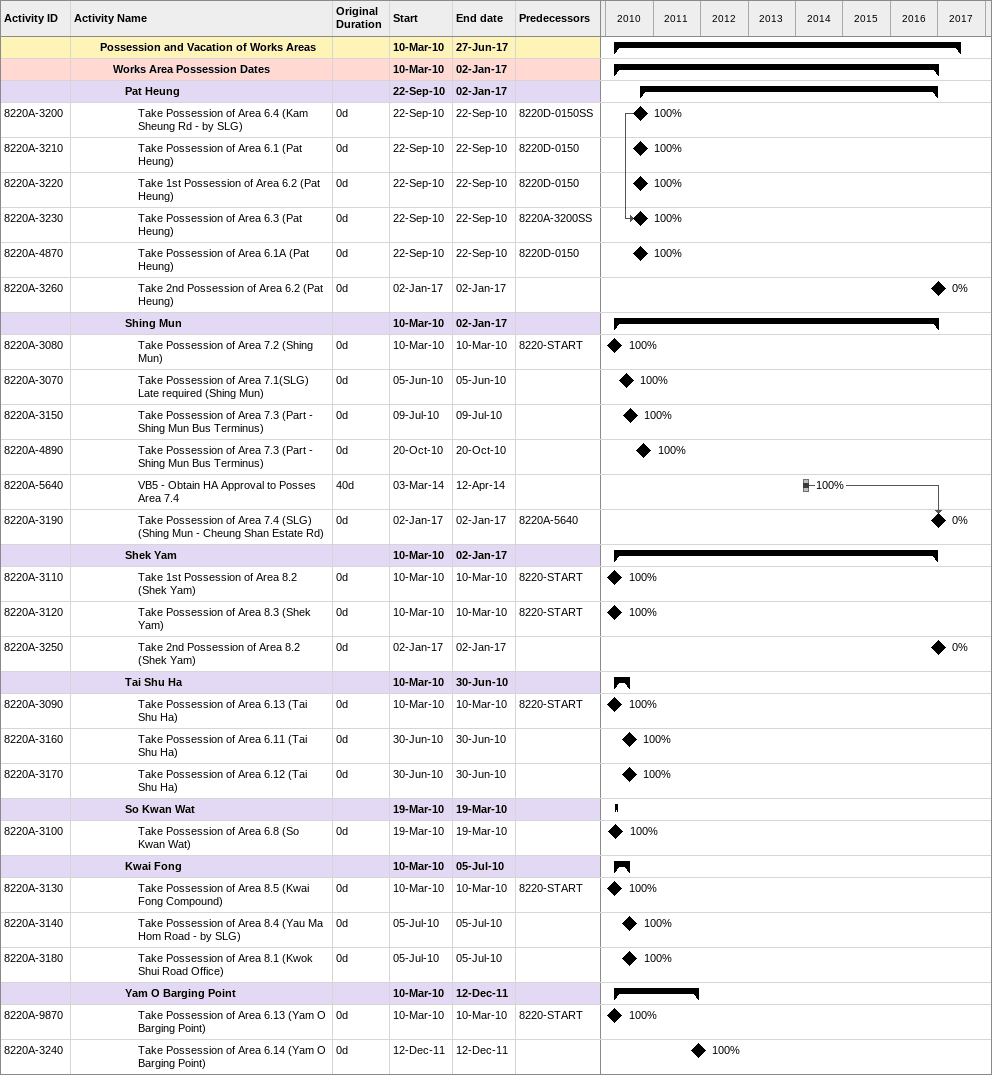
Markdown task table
| ID | Level | Task | Original duration | Start | Finish | Predecessors | % complete |
|---|---|---|---|---|---|---|---|
|  | 3 | **Possession and Vacation of Works Areas** |  | 2010-03-10 | 2017-06-27 |  |  |
|  | 4 | **Works Area Possession Dates** |  | 2010-03-10 | 2017-01-02 |  |  |
|  | 5 | **Pat Heung** |  | 2010-09-22 | 2017-01-02 |  |  |
| 8220A-3200 | 6 | Take Possession of Area 6.4 (Kam Sheung Rd - by SLG) | 0d | 2010-09-22 | 2010-09-22 | 8220D-0150SS | 100 |
| 8220A-3210 | 6 | Take Possession of Area 6.1 (Pat Heung) | 0d | 2010-09-22 | 2010-09-22 | 8220D-0150 | 100 |
| 8220A-3220 | 6 | Take 1st Possession of Area 6.2 (Pat Heung) | 0d | 2010-09-22 | 2010-09-22 | 8220D-0150 | 100 |
| 8220A-3230 | 6 | Take Possession of Area 6.3 (Pat Heung) | 0d | 2010-09-22 | 2010-09-22 | 8220A-3200SS | 100 |
| 8220A-4870 | 6 | Take Possession of Area 6.1A (Pat Heung) | 0d | 2010-09-22 | 2010-09-22 | 8220D-0150 | 100 |
| 8220A-3260 | 6 | Take 2nd Possession of Area 6.2 (Pat Heung) | 0d | 2017-01-02 | 2017-01-02 |  | 0 |
|  | 5 | **Shing Mun** |  | 2010-03-10 | 2017-01-02 |  |  |
| 8220A-3080 | 6 | Take Possession of Area 7.2 (Shing Mun) | 0d | 2010-03-10 | 2010-03-10 | 8220-START | 100 |
| 8220A-3070 | 6 | Take Possession of Area 7.1(SLG) Late required (Shing Mun) | 0d | 2010-06-05 | 2010-06-05 |  | 100 |
| 8220A-3150 | 6 | Take Possession of Area 7.3 (Part - Shing Mun Bus Terminus) | 0d | 2010-07-09 | 2010-07-09 |  | 100 |
| 8220A-4890 | 6 | Take Possession of Area 7.3 (Part - Shing Mun Bus Terminus) | 0d | 2010-10-20 | 2010-10-20 |  | 100 |
| 8220A-5640 | 6 | VB5 - Obtain HA Approval to Posses Area 7.4 | 40d | 2014-03-03 | 2014-04-12 |  | 100 |
| 8220A-3190 | 6 | Take Possession of Area 7.4 (SLG) (Shing Mun - Cheung Shan Estate Rd) | 0d | 2017-01-02 | 2017-01-02 | 8220A-5640 | 0 |
|  | 5 | **Shek Yam** |  | 2010-03-10 | 2017-01-02 |  |  |
| 8220A-3110 | 6 | Take 1st Possession of Area 8.2 (Shek Yam) | 0d | 2010-03-10 | 2010-03-10 | 8220-START | 100 |
| 8220A-3120 | 6 | Take Possession of Area 8.3 (Shek Yam) | 0d | 2010-03-10 | 2010-03-10 | 8220-START | 100 |
| 8220A-3250 | 6 | Take 2nd Possession of Area 8.2 (Shek Yam) | 0d | 2017-01-02 | 2017-01-02 |  | 0 |
|  | 5 | **Tai Shu Ha** |  | 2010-03-10 | 2010-06-30 |  |  |
| 8220A-3090 | 6 | Take Possession of Area 6.13 (Tai Shu Ha) | 0d | 2010-03-10 | 2010-03-10 | 8220-START | 100 |
| 8220A-3160 | 6 | Take Possession of Area 6.11 (Tai Shu Ha) | 0d | 2010-06-30 | 2010-06-30 |  | 100 |
| 8220A-3170 | 6 | Take Possession of Area 6.12 (Tai Shu Ha) | 0d | 2010-06-30 | 2010-06-30 |  | 100 |
|  | 5 | **So Kwan Wat** |  | 2010-03-19 | 2010-03-19 |  |  |
| 8220A-3100 | 6 | Take Possession of Area 6.8 (So Kwan Wat) | 0d | 2010-03-19 | 2010-03-19 |  | 100 |
|  | 5 | **Kwai Fong** |  | 2010-03-10 | 2010-07-05 |  |  |
| 8220A-3130 | 6 | Take Possession of Area 8.5 (Kwai Fong Compound) | 0d | 2010-03-10 | 2010-03-10 | 8220-START | 100 |
| 8220A-3140 | 6 | Take Possession of Area 8.4 (Yau Ma Hom Road - by SLG) | 0d | 2010-07-05 | 2010-07-05 |  | 100 |
| 8220A-3180 | 6 | Take Possession of Area 8.1 (Kwok Shui Road Office) | 0d | 2010-07-05 | 2010-07-05 |  | 100 |
|  | 5 | **Yam O Barging Point** |  | 2010-03-10 | 2011-12-12 |  |  |
| 8220A-9870 | 6 | Take Possession of Area 6.13 (Yam O Barging Point) | 0d | 2010-03-10 | 2010-03-10 | 8220-START | 100 |
| 8220A-3240 | 6 | Take Possession of Area 6.14 (Yam O Barging Point) | 0d | 2011-12-12 | 2011-12-12 |  | 100 |
